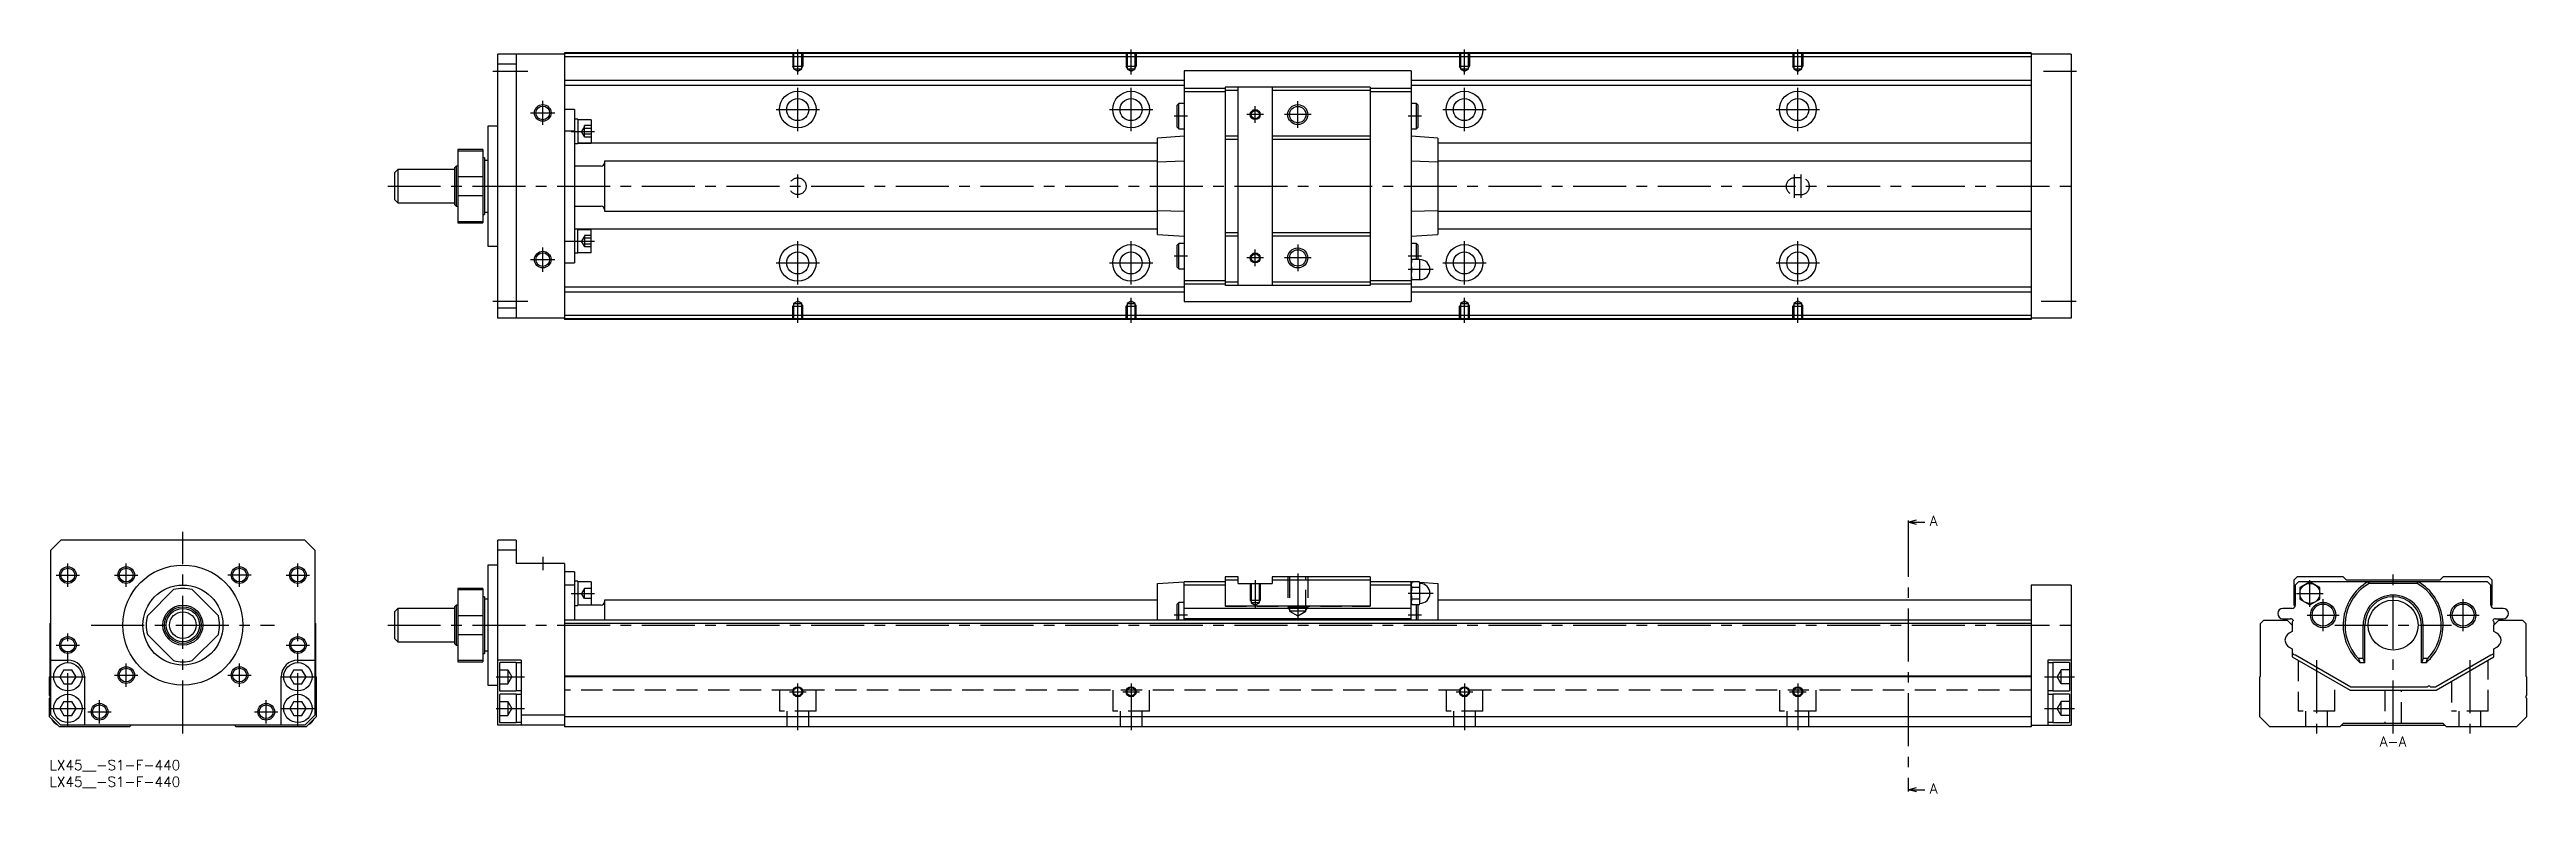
# Model space of a CAD drawing. Extents: x 0 to 743, y -10 to 213.
import ezdxf

# ---------------------------------------------------------------- set-up
doc = ezdxf.new("R2010")
doc.units = 0
doc.header["$LTSCALE"] = 0.5
doc.linetypes.add('CENTER', pattern=[50.8, 31.75, -6.35, 6.35, -6.35])
doc.linetypes.add('DASHED', pattern=[19.05, 12.7, -6.35])
for name, color, linetype in [('MSM_CENTER', 1, 'CENTER'), ('MSM_CONTINUOUS', 7, 'CONTINUOUS'), ('MSM_DASHED', 4, 'DASHED'), ('MSM_NARROW', 5, 'CONTINUOUS'), ('MSM_PART_NUMBER', 7, 'CONTINUOUS')]:
    doc.layers.add(name, color=color, linetype=linetype)
doc.styles.get("Standard").update_dxf_attribs({"font": 'txt.shx', "height": 3, "bigfont": 'bigfont.shx'})

# ---------------------------------------------------------------- blocks, each defined once
blk = doc.blocks.new('*U3')
at = {"layer": 'MSM_PART_NUMBER'}
blk.add_text('LX45__-S1-F-440', height=3, dxfattribs=at).set_placement((0, -3))
blk = doc.blocks.new('*U4')
at = {"layer": 'MSM_PART_NUMBER'}
blk.add_text('LX45__-S1-F-440', height=3, dxfattribs=at).set_placement((0, -8))

msp = doc.modelspace()

# ---------------------------------------------------------------- linework, layer by layer
at = {"layer": 'MSM_CENTER'}
for p, q in [((224.46, 205.61), (224.46, 213.12)), ((324.46, 205.61), (324.46, 213.12)), ((424.46, 205.61), (424.46, 213.12)), ((524.46, 205.61), (524.46, 213.12)), ((132.96, 206.62), (143.46, 206.62)), ((224.46, 188.62), (224.46, 201.62)), ((324.46, 188.62), (324.46, 201.62)), ((424.46, 188.62), (424.46, 201.62)), ((524.46, 188.62), (524.46, 201.62)), ((598.13, 206.62), (608.08, 206.62)), ((144.33, 194.12), (151.58, 194.12)), ((147.96, 190.5), (147.96, 197.75)), ((217.96, 195.12), (230.95, 195.12)), ((317.96, 195.12), (330.96, 195.12)), ((364.21, 193.62), (359.21, 193.62)), ((361.71, 191.12), (361.71, 196.12)), ((378.46, 193.62), (370.46, 193.62)), ((374.46, 189.62), (374.46, 197.62)), ((417.96, 195.12), (430.96, 195.12)), ((517.96, 195.12), (530.96, 195.12)), ((156.46, 188.58), (163.46, 188.58)), ((341.36, 193.12), (337.37, 193.12)), ((411.57, 193.12), (407.55, 193.12)), ((101.46, 172.12), (608.46, 172.12)), ((224.46, 168.62), (224.46, 175.62)), ((523.46, 168.62), (523.46, 175.62)), ((525.46, 168.62), (525.46, 175.62)), ((144.33, 150.12), (151.58, 150.12)), ((147.96, 146.5), (147.96, 153.75)), ((156.46, 155.67), (163.46, 155.67)), ((217.96, 149.12), (230.96, 149.12)), ((224.46, 142.62), (224.46, 155.62)), ((317.96, 149.12), (330.96, 149.12)), ((324.46, 142.62), (324.46, 155.62)), ((341.36, 151.12), (337.37, 151.12)), ((364.21, 150.62), (359.21, 150.62)), ((361.71, 148.12), (361.71, 153.12)), ((378.46, 150.62), (370.46, 150.62)), ((374.46, 154.62), (374.46, 146.62)), ((411.57, 151.12), (407.55, 151.12)), ((417.96, 149.12), (430.96, 149.12)), ((424.46, 142.62), (424.46, 155.62)), ((517.96, 149.12), (530.96, 149.12)), ((524.46, 142.62), (524.46, 155.62)), ((415.05, 147.12), (407.57, 147.12)), ((132.96, 137.62), (143.46, 137.62)), ((224.46, 131.12), (224.46, 138.63)), ((324.46, 131.12), (324.46, 138.63)), ((424.46, 131.12), (424.46, 138.63)), ((524.46, 131.12), (524.46, 138.63)), ((597.46, 137.62), (607.96, 137.62)), ((40, 8), (40, 68.5)), ((557.62, 70.87), (557.62, -8.37)), ((147.96, 61), (147.96, 57)), ((2, 55.5), (9, 55.5)), ((5.5, 52), (5.5, 59)), ((19.5, 55.5), (26.5, 55.5)), ((23, 52), (23, 59)), ((60.5, 55.5), (53.5, 55.5)), ((57, 52), (57, 59)), ((71, 55.5), (78, 55.5)), ((74.5, 52), (74.5, 59)), ((361.71, 54), (361.71, 45.5)), ((374.46, 56), (374.46, 42.3)), ((678.06, 46), (678.06, 54)), ((703.06, 8), (703.06, 56)), ((156.46, 50), (163.46, 50)), ((415.05, 50), (407.57, 50)), ((674.06, 50), (682.06, 50)), ((682.06, 38.7), (682.06, 48.3)), ((724.06, 38.7), (724.06, 48.3)), ((5.5, 10.25), (5.5, 38)), ((12.5, 40.5), (67.5, 40.5)), ((74.5, 10.25), (74.5, 38)), ((101.46, 40.5), (608.46, 40.5)), ((341.36, 43.5), (337.37, 43.5)), ((411.6, 43.5), (407.57, 43.5)), ((677.26, 43.5), (686.86, 43.5)), ((685.56, 40.5), (720.56, 40.5)), ((719.26, 43.5), (728.86, 43.5)), ((2, 34.5), (9, 34.5)), ((71, 34.5), (78, 34.5)), ((680.06, 29.97), (680.06, 8)), ((726.06, 29.97), (726.06, 8)), ((0.25, 25), (10.75, 25)), ((19.5, 25.5), (26.5, 25.5)), ((23, 22), (23, 29)), ((53.5, 25.5), (60.5, 25.5)), ((57, 22), (57, 29)), ((69.25, 25), (79.75, 25)), ((133.96, 25), (142.46, 25)), ((224.46, 9), (224.46, 23)), ((324.46, 23), (324.46, 9)), ((424.46, 23), (424.46, 9)), ((524.46, 23), (524.46, 9)), ((598.46, 25), (607.46, 25)), ((0.25, 15.5), (10.75, 15.5)), ((15, 11), (15, 18)), ((65, 11), (65, 18)), ((69.25, 15.5), (79.75, 15.5)), ((133.96, 15.5), (142.46, 15.5)), ((221.96, 20.5), (226.96, 20.5)), ((321.96, 20.5), (326.96, 20.5)), ((421.96, 20.5), (426.96, 20.5)), ((521.96, 20.5), (526.96, 20.5)), ((598.46, 15.5), (607.46, 15.5)), ((11.5, 14.5), (18.5, 14.5)), ((61.5, 14.5), (68.5, 14.5))]:
    msp.add_line(p, q, dxfattribs=at)
at = {"layer": 'MSM_CONTINUOUS'}
for p, q in [((154.46, 211.72), (134.46, 211.72)), ((134.46, 132.52), (134.46, 211.72)), ((139.96, 208.72), (134.46, 208.72)), ((139.96, 211.72), (139.96, 132.52)), ((594.46, 212.12), (154.46, 212.12)), ((154.46, 212.12), (154.46, 132.12)), ((594.46, 211.92), (154.46, 211.92)), ((594.46, 210.92), (154.46, 210.92)), ((594.46, 212.12), (594.46, 132.12)), ((606.46, 211.72), (594.46, 211.72)), ((606.46, 211.72), (606.46, 132.52)), ((340.41, 203.87), (154.46, 203.87)), ((340.41, 202.37), (154.46, 202.37)), ((408.51, 206.72), (340.41, 206.72)), ((340.41, 206.72), (340.41, 137.52)), ((352.71, 201.47), (340.41, 201.47)), ((396.21, 201.87), (352.71, 201.87)), ((352.71, 201.87), (352.71, 142.37)), ((356.61, 200.87), (352.71, 200.87)), ((356.61, 142.37), (356.61, 201.87)), ((366.81, 201.87), (366.81, 142.37)), ((396.21, 200.87), (366.81, 200.87)), ((396.21, 201.87), (396.21, 142.37)), ((408.51, 201.47), (396.21, 201.47)), ((408.51, 206.72), (408.51, 137.52)), ((594.46, 203.87), (408.51, 203.87)), ((594.46, 202.37), (408.51, 202.37)), ((157.46, 195.12), (154.46, 195.12)), ((157.46, 195.12), (157.46, 149.12)), ((338.81, 196.92), (338.31, 196.42)), ((338.31, 189.82), (338.31, 196.42)), ((340.41, 196.92), (338.81, 196.92)), ((338.81, 189.32), (338.81, 196.92)), ((352.71, 200.47), (340.41, 200.47)), ((408.51, 200.47), (396.21, 200.47)), ((410.11, 196.92), (408.51, 196.92)), ((410.11, 189.32), (410.11, 196.92)), ((410.61, 196.42), (410.11, 196.92)), ((410.61, 189.82), (410.61, 196.42)), ((131.46, 190.12), (131.46, 154.12)), ((134.46, 190.12), (131.46, 190.12)), ((157.46, 188.65), (154.46, 188.65)), ((158.46, 192.23), (157.46, 192.23)), ((158.46, 192.23), (158.46, 184.93)), ((162.46, 192.08), (158.46, 192.08)), ((162.46, 192.08), (162.46, 185.08)), ((340.41, 187.12), (332.41, 186.57)), ((332.41, 157.68), (332.41, 186.57)), ((338.31, 189.82), (338.81, 189.32)), ((338.81, 189.32), (340.41, 189.32)), ((356.61, 187.12), (352.71, 187.12)), ((356.61, 186.12), (352.71, 186.12)), ((396.21, 187.12), (366.81, 187.12)), ((396.21, 186.12), (366.81, 186.12)), ((408.51, 189.32), (410.11, 189.32)), ((416.51, 186.57), (408.51, 187.12)), ((410.11, 189.32), (410.61, 189.82)), ((416.51, 186.57), (416.51, 157.68)), ((129.96, 183.12), (122.46, 183.12)), ((122.46, 183.12), (122.46, 161.12)), ((122.46, 182.76), (129.96, 182.76)), ((129.96, 183.12), (129.96, 161.12)), ((130.46, 180.62), (129.96, 180.62)), ((130.46, 180.62), (130.46, 163.62)), ((131.46, 179.87), (130.46, 179.87)), ((157.46, 184.93), (158.46, 184.93)), ((158.46, 185.08), (162.46, 185.08)), ((332.41, 185.05), (158.46, 185.05)), ((166.46, 179.62), (166.46, 164.62)), ((332.41, 179.62), (166.46, 179.62)), ((340.41, 179.61), (332.41, 179.36)), ((416.51, 179.36), (408.51, 179.61)), ((594.46, 185.05), (416.51, 185.05)), ((594.46, 179.62), (416.51, 179.62)), ((104.46, 177.12), (103.46, 176.12)), ((103.46, 176.12), (103.46, 168.12)), ((121.46, 177.12), (104.46, 177.12)), ((104.46, 177.12), (104.46, 167.12)), ((121.96, 178.12), (121.46, 177.62)), ((121.46, 177.62), (121.46, 166.62)), ((122.46, 178.12), (121.96, 178.12)), ((121.96, 178.12), (121.96, 166.12)), ((129.96, 174.92), (122.46, 174.92)), ((165.46, 178.12), (157.46, 178.12)), ((103.46, 168.12), (104.46, 167.12)), ((104.46, 167.12), (121.46, 167.12)), ((121.46, 166.62), (121.96, 166.12)), ((121.96, 166.12), (122.46, 166.12)), ((122.46, 169.33), (129.96, 169.33)), ((129.96, 163.62), (130.46, 163.62)), ((130.46, 164.37), (131.46, 164.37)), ((157.46, 166.12), (165.46, 166.12)), ((166.46, 164.62), (332.41, 164.62)), ((332.41, 164.89), (340.41, 164.64)), ((408.51, 164.64), (416.51, 164.89)), ((416.51, 164.62), (594.46, 164.62)), ((129.96, 161.49), (122.46, 161.49)), ((122.46, 161.12), (129.96, 161.12)), ((157.46, 159.32), (158.46, 159.32)), ((158.46, 152.02), (158.46, 159.32)), ((332.41, 159.2), (158.46, 159.2)), ((158.46, 159.17), (162.46, 159.17)), ((162.46, 152.17), (162.46, 159.17)), ((332.41, 157.68), (340.41, 157.12)), ((356.61, 158.12), (352.71, 158.12)), ((356.61, 157.12), (352.71, 157.12)), ((396.21, 158.12), (366.81, 158.12)), ((396.21, 157.12), (366.81, 157.12)), ((408.51, 157.12), (416.51, 157.68)), ((594.46, 159.2), (416.51, 159.2)), ((131.46, 154.12), (134.46, 154.12)), ((157.46, 155.6), (154.46, 155.6)), ((154.46, 149.12), (157.46, 149.12)), ((158.46, 152.02), (157.46, 152.02)), ((162.46, 152.17), (158.46, 152.17)), ((338.81, 154.92), (338.31, 154.42)), ((338.31, 147.82), (338.31, 154.42)), ((340.41, 154.92), (338.81, 154.92)), ((338.81, 147.32), (338.81, 154.92)), ((410.11, 154.92), (408.51, 154.92)), ((411.11, 150.12), (408.51, 150.12)), ((410.61, 154.42), (410.11, 154.92)), ((410.11, 150.12), (410.11, 154.92)), ((410.61, 150.12), (410.61, 154.42)), ((411.11, 144.12), (411.11, 150.12)), ((340.41, 141.87), (154.46, 141.87)), ((338.31, 147.82), (338.81, 147.32)), ((338.81, 147.32), (340.41, 147.32)), ((352.71, 143.77), (340.41, 143.77)), ((352.71, 142.77), (340.41, 142.77)), ((356.61, 143.37), (352.71, 143.37)), ((396.21, 142.37), (352.71, 142.37)), ((396.21, 143.37), (366.81, 143.37)), ((408.51, 143.77), (396.21, 143.77)), ((408.51, 142.77), (396.21, 142.77)), ((408.51, 144.12), (411.11, 144.12)), ((594.46, 141.87), (408.51, 141.87)), ((410.99, 147.12), (408.63, 147.12)), ((139.96, 135.52), (134.46, 135.52)), ((340.41, 140.37), (154.46, 140.37)), ((340.41, 137.52), (408.51, 137.52)), ((594.46, 140.37), (408.51, 140.37)), ((154.46, 132.52), (134.46, 132.52)), ((594.46, 133.32), (154.46, 133.32)), ((594.46, 132.32), (154.46, 132.32)), ((594.46, 132.12), (154.46, 132.12)), ((606.46, 132.52), (594.46, 132.52)), ((557.62, 71.37), (560.12, 72.04)), ((557.62, 71.87), (557.62, 70.87)), ((557.62, 71.37), (562.62, 71.37)), ((560.12, 70.7), (557.62, 71.37)), ((3.4, 66), (0.4, 63)), ((0.4, 13.5), (0.4, 63)), ((76.6, 66), (3.4, 66)), ((79.6, 63), (76.6, 66)), ((79.6, 63), (79.6, 13.5)), ((139.96, 66), (134.46, 66)), ((134.46, 10.5), (134.46, 66)), ((139.96, 63), (134.46, 63)), ((139.96, 66), (139.96, 59)), ((134.46, 58.5), (131.46, 58.5)), ((131.46, 58.5), (131.46, 22.5)), ((154.46, 59), (139.96, 59)), ((154.46, 59), (154.46, 10)), ((157.46, 56.5), (154.46, 56.5)), ((157.46, 52.5), (154.46, 52.5)), ((157.46, 56.5), (157.46, 42)), ((158.46, 53.65), (157.46, 53.65)), ((158.46, 53.65), (158.46, 46.35)), ((162.46, 53.5), (158.46, 53.5)), ((162.46, 53.5), (162.46, 46.5)), ((332.41, 53), (340.41, 53.5)), ((332.41, 42), (332.41, 53)), ((352.71, 53.5), (340.41, 53.5)), ((340.41, 42), (340.41, 53.5)), ((352.71, 52.5), (340.41, 52.5)), ((352.71, 55), (352.71, 46.15)), ((356.61, 55), (352.71, 55)), ((356.61, 54), (352.71, 54)), ((356.61, 53), (356.61, 55)), ((356.61, 53), (366.81, 53)), ((366.81, 55), (366.81, 53)), ((396.21, 55), (366.81, 55)), ((396.21, 54), (366.81, 54)), ((396.21, 55), (396.21, 46.15)), ((408.51, 53.5), (396.21, 53.5)), ((408.51, 52.5), (396.21, 52.5)), ((408.51, 53.5), (409.08, 53.46)), ((408.51, 42), (408.51, 53.5)), ((408.63, 53.46), (408.51, 53)), ((408.52, 52.41), (408.51, 52.6)), ((410.99, 53.46), (408.63, 53.46)), ((411.11, 53), (410.99, 53.46)), ((411.02, 53.34), (416.51, 53)), ((411.11, 47), (411.11, 53)), ((416.51, 53), (416.51, 42)), ((606.46, 52.5), (594.46, 52.5)), ((594.46, 52.5), (594.46, 10)), ((606.46, 52.5), (606.46, 10.5)), ((674.31, 55), (673.31, 54)), ((673.31, 54), (673.31, 46.62)), ((674.71, 53.5), (673.71, 52.5)), ((673.71, 52.5), (673.71, 46.5)), ((688.06, 55), (674.31, 55)), ((731.41, 53.5), (674.71, 53.5)), ((678.06, 53.46), (675.06, 51.73)), ((681.06, 51.73), (678.06, 53.46)), ((689.06, 54), (688.06, 55)), ((717.06, 54), (689.06, 54)), ((695.57, 53.5), (695.83, 53)), ((710.29, 53), (695.83, 53)), ((710.29, 53), (710.54, 53.5)), ((718.06, 55), (717.06, 54)), ((731.81, 55), (718.06, 55)), ((732.41, 52.5), (731.41, 53.5)), ((732.81, 54), (731.81, 55)), ((732.41, 46.5), (732.41, 52.5)), ((732.81, 46.62), (732.81, 54)), ((37.2, 51.14), (29.36, 43.3)), ((50.64, 43.3), (42.8, 51.14)), ((104.46, 45.5), (103.46, 44.5)), ((121.46, 45.5), (104.46, 45.5)), ((104.46, 45.5), (104.46, 35.5)), ((121.96, 46.5), (121.46, 46)), ((121.46, 46), (121.46, 35)), ((122.46, 46.5), (121.96, 46.5)), ((121.96, 46.5), (121.96, 34.5)), ((129.96, 51.5), (122.46, 51.5)), ((122.46, 51.5), (122.46, 29.5)), ((122.46, 51.14), (129.96, 51.14)), ((129.96, 51.5), (129.96, 29.5)), ((130.46, 49), (129.96, 49)), ((130.46, 49), (130.46, 32)), ((131.46, 48.25), (130.46, 48.25)), ((157.46, 46.35), (158.46, 46.35)), ((165.46, 46.5), (158.46, 46.5)), ((166.46, 48), (166.46, 42)), ((332.41, 48), (166.46, 48)), ((338.81, 47.3), (338.31, 46.8)), ((338.31, 42), (338.31, 46.8)), ((338.81, 42), (338.81, 47.3)), ((340.41, 47.3), (338.81, 47.3)), ((408.51, 45.5), (340.41, 45.5)), ((396.21, 46.15), (352.71, 46.15)), ((408.51, 47), (408.63, 46.54)), ((410.99, 51.73), (408.63, 51.73)), ((410.99, 48.27), (408.63, 48.27)), ((410.99, 46.54), (408.63, 46.54)), ((410.11, 42), (410.11, 46.54)), ((410.61, 42), (410.61, 46.54)), ((410.99, 46.54), (411.11, 47)), ((594.46, 48), (416.51, 48)), ((672.71, 45.5), (670.01, 45.5)), ((675.06, 51.73), (675.06, 48.27)), ((675.06, 48.27), (678.06, 46.54)), ((678.06, 46.54), (681.06, 48.27)), ((681.06, 48.27), (681.06, 51.73)), ((736.11, 45.5), (733.41, 45.5)), ((0.2, 41), (0.4, 41.2)), ((0.2, 25.2), (0.2, 41)), ((29.36, 37.7), (37.2, 29.86)), ((42.8, 29.86), (50.64, 37.7)), ((79.6, 41.2), (79.8, 41)), ((79.8, 41), (79.8, 25.2)), ((103.46, 44.5), (103.46, 36.5)), ((129.96, 43.3), (122.46, 43.3)), ((122.46, 37.7), (129.96, 37.7)), ((594.46, 42), (154.46, 42)), ((594.46, 41), (154.46, 41)), ((408.51, 42.4), (340.41, 42.4)), ((663.26, 41), (664.26, 42)), ((663.26, 25.2), (663.26, 41)), ((664.26, 42), (671.31, 42)), ((670.01, 42.4), (672.31, 42.4)), ((671.31, 42), (672.81, 40.5)), ((672.81, 38.61), (671.91, 38.1)), ((672.76, 41.2), (672.76, 40.55)), ((672.81, 40.5), (672.81, 38.61)), ((694.06, 30.44), (694.06, 40.5)), ((694.56, 29.22), (694.56, 40.5)), ((711.56, 29.22), (711.56, 40.5)), ((712.06, 30.44), (712.06, 40.5)), ((733.31, 40.5), (734.81, 42)), ((733.31, 38.61), (733.31, 40.5)), ((734.2, 38.1), (733.31, 38.61)), ((733.36, 40.55), (733.36, 41.2)), ((733.81, 42.4), (736.11, 42.4)), ((734.81, 42), (741.86, 42)), ((741.86, 42), (742.86, 41)), ((742.86, 41), (742.86, 25.2)), ((0.4, 30), (5.5, 30)), ((74.5, 30), (79.6, 30)), ((103.46, 36.5), (104.46, 35.5)), ((104.46, 35.5), (121.46, 35.5)), ((121.46, 35), (121.96, 34.5)), ((121.96, 34.5), (122.46, 34.5)), ((129.96, 29.86), (122.46, 29.86)), ((129.96, 32), (130.46, 32)), ((130.46, 32.75), (131.46, 32.75)), ((141.46, 30), (134.46, 30)), ((141.46, 30), (141.46, 10.5)), ((606.46, 30), (599.46, 30)), ((599.46, 30), (599.46, 10.5)), ((671.91, 33.9), (672.81, 33.39)), ((672.81, 33.39), (672.81, 31)), ((672.81, 31), (690.13, 21)), ((673.56, 31.61), (673.76, 31.61)), ((673.76, 31.61), (690.4, 22)), ((694.06, 30.44), (692.7, 30.44)), ((694.56, 29.22), (694.06, 30.44)), ((712.06, 30.44), (711.56, 29.22)), ((713.42, 30.44), (712.06, 30.44)), ((715.72, 22), (732.36, 31.61)), ((715.99, 21), (733.31, 31)), ((732.36, 31.61), (732.56, 31.61)), ((733.31, 33.39), (734.2, 33.9)), ((733.31, 31), (733.31, 33.39)), ((0, 25), (0.2, 25.2)), ((0, 19.4), (0, 25)), ((4.27, 27.12), (3.05, 25)), ((3.05, 25), (4.27, 22.88)), ((4.27, 27.12), (6.73, 27.12)), ((4.27, 22.88), (6.73, 22.88)), ((7.95, 25), (6.73, 27.12)), ((6.73, 22.88), (7.95, 25)), ((10.5, 25), (10.5, 10.5)), ((69.5, 10.5), (69.5, 25)), ((73.27, 27.12), (72.05, 25)), ((72.05, 25), (73.27, 22.88)), ((73.27, 27.12), (75.73, 27.12)), ((73.27, 22.88), (75.73, 22.88)), ((76.95, 25), (75.73, 27.12)), ((75.73, 22.88), (76.95, 25)), ((79.8, 25.2), (80, 25)), ((80, 25), (80, 13)), ((122.46, 29.5), (129.96, 29.5)), ((131.46, 22.5), (134.46, 22.5)), ((134.96, 29), (134.96, 21)), ((139.96, 29.25), (135.21, 29.25)), ((139.96, 29.25), (139.96, 20.75)), ((141.46, 29.15), (139.96, 29.15)), ((594.46, 25.2), (154.46, 25.2)), ((594.46, 25), (154.46, 25)), ((600.96, 29.15), (599.46, 29.15)), ((605.96, 29.25), (600.96, 29.25)), ((600.96, 29.25), (600.96, 20.75)), ((605.96, 29.25), (605.96, 20.75)), ((663.06, 25), (663.26, 25.2)), ((663.06, 13), (663.06, 25)), ((694.56, 29.22), (693.17, 29.22)), ((712.94, 29.22), (711.56, 29.22)), ((742.86, 25.2), (743.06, 25)), ((743.06, 25), (743.06, 19.4)), ((0, 13), (0, 18.6)), ((4.27, 17.62), (3.05, 15.5)), ((3.05, 15.5), (4.27, 13.38)), ((4.27, 17.62), (6.73, 17.62)), ((7.95, 15.5), (6.73, 17.62)), ((6.73, 13.38), (7.95, 15.5)), ((73.27, 17.62), (72.05, 15.5)), ((72.05, 15.5), (73.27, 13.38)), ((73.27, 17.62), (75.73, 17.62)), ((76.95, 15.5), (75.73, 17.62)), ((75.73, 13.38), (76.95, 15.5)), ((134.96, 19.5), (134.96, 11.5)), ((135.21, 20.75), (139.96, 20.75)), ((139.96, 19.75), (135.21, 19.75)), ((139.96, 20.85), (141.46, 20.85)), ((139.96, 19.75), (139.96, 11.25)), ((141.46, 19.65), (139.96, 19.65)), ((599.46, 20.85), (600.96, 20.85)), ((600.96, 19.65), (599.46, 19.65)), ((600.96, 20.75), (605.96, 20.75)), ((605.96, 19.75), (600.96, 19.75)), ((600.96, 19.75), (600.96, 11.25)), ((605.96, 19.75), (605.96, 11.25)), ((690.13, 21), (715.99, 21)), ((690.4, 22), (713.41, 22)), ((714.21, 22), (715.72, 22)), ((743.06, 18.6), (743.06, 13)), ((3, 10), (0, 13)), ((3.4, 10.5), (0.4, 13.5)), ((24, 10), (3, 10)), ((76.6, 10.5), (3.4, 10.5)), ((4.27, 13.38), (6.73, 13.38)), ((24.5, 10.5), (24, 10)), ((56, 10), (55.5, 10.5)), ((77, 10), (56, 10)), ((73.27, 13.38), (75.73, 13.38)), ((79.6, 13.5), (76.6, 10.5)), ((80, 13), (77, 10)), ((154.46, 10.5), (134.46, 10.5)), ((135.21, 11.25), (139.96, 11.25)), ((139.96, 11.35), (141.46, 11.35)), ((154.46, 13.5), (141.46, 13.5)), ((594.46, 13), (154.46, 13)), ((594.46, 10), (154.46, 10)), ((594.46, 10.5), (606.46, 10.5)), ((599.46, 11.35), (600.96, 11.35)), ((600.96, 11.25), (605.96, 11.25)), ((666.06, 10), (663.06, 13)), ((687.06, 10), (666.06, 10)), ((688.06, 11), (687.06, 10)), ((687.56, 10.5), (718.56, 10.5)), ((718.06, 11), (688.06, 11)), ((719.06, 10), (718.06, 11)), ((740.06, 10), (719.06, 10)), ((743.06, 13), (740.06, 10)), ((557.62, -8.87), (560.12, -8.2)), ((557.62, -8.37), (557.62, -9.37)), ((557.62, -8.87), (562.62, -8.87)), ((560.12, -9.54), (557.62, -8.87))]:
    msp.add_line(p, q, dxfattribs=at)
for centre, radius in [((147.96, 194.12), 2.07), ((224.46, 195.12), 5.5), ((224.46, 195.12), 3.3), ((324.46, 195.12), 5.5), ((324.46, 195.12), 3.3), ((361.71, 193.62), 1.23), ((374.46, 193.62), 2.46), ((424.46, 195.12), 5.5), ((424.46, 195.12), 3.3), ((524.46, 195.12), 5.5), ((524.46, 195.12), 3.3), ((147.96, 150.12), 2.07), ((224.46, 149.12), 5.5), ((224.46, 149.12), 3.3), ((324.46, 149.12), 5.5), ((324.46, 149.12), 3.3), ((361.71, 150.62), 1.23), ((374.46, 150.62), 2.46), ((424.46, 149.12), 5.5), ((424.46, 149.12), 3.3), ((524.46, 149.12), 5.5), ((524.46, 149.12), 3.3), ((5.5, 55.5), 2.07), ((23, 55.5), 2.07), ((40, 40.5), 18), ((40, 40.5), 12), ((57, 55.5), 2.07), ((74.5, 55.5), 2.07), ((678.06, 50), 3), ((40, 40.5), 6), ((40, 40.5), 5.5), ((40, 40.5), 5), ((682.06, 43.5), 3.8), ((682.06, 43.5), 3.3), ((703.06, 40.5), 7.5), ((724.06, 43.5), 3.8), ((724.06, 43.5), 3.3), ((40, 40.5), 4), ((5.5, 34.5), 2.07), ((74.5, 34.5), 2.07), ((5.5, 25), 4.25), ((23, 25.5), 2.07), ((57, 25.5), 2.07), ((74.5, 25), 4.25), ((5.5, 15.5), 4.25), ((15, 14.5), 2.07), ((65, 14.5), 2.07), ((74.5, 15.5), 4.25), ((224.46, 20.5), 1.23), ((324.46, 20.5), 1.23), ((424.46, 20.5), 1.23), ((524.46, 20.5), 1.23)]:
    msp.add_circle(centre, radius, dxfattribs=at)
for centre, radius, start, end in [((165.46, 179.12), 1, 270, 0), ((165.46, 165.12), 1, 0, 90), ((418.2, 148.58), 9.69, 170.8086, 179.713), ((418.21, 148.67), 9.7, 180.28862, 189.18978), ((401.41, 148.58), 9.7, 0.28862, 9.18978), ((401.42, 148.67), 9.69, 350.8086, 359.713), ((411.11, 147.12), 3, 270, 90), ((418.2, 145.58), 9.69, 170.8086, 179.713), ((418.21, 145.67), 9.7, 180.28862, 189.18978), ((401.41, 145.58), 9.7, 0.28862, 9.18978), ((401.42, 145.67), 9.69, 350.8086, 359.713), ((411.82, 52.57), 3.31, 164.22771, 179.4294), ((411.82, 52.63), 3.31, 180.57378, 195.76911), ((407.8, 52.56), 3.31, 0.57378, 15.76911), ((407.8, 52.63), 3.31, 344.22771, 359.4294), ((411.11, 50), 3, 270, 90), ((703.06, 40.5), 15, 119.92643, 228.76392), ((703.06, 40.5), 14.44, 120.05097, 224.15139), ((703.06, 40.5), 14.44, 315.84861, 59.94903), ((703.06, 40.5), 15, 311.23608, 60.07357), ((40, 40.5), 11, 75.27264, 104.72736), ((165.46, 47.5), 1, 270, 0), ((421.4, 49.95), 12.89, 172.03062, 179.75617), ((421.97, 50.1), 13.46, 180.40698, 187.80623), ((411.82, 47.37), 3.31, 164.22771, 179.4294), ((411.82, 47.44), 3.31, 180.57378, 195.76911), ((398.22, 49.94), 12.89, 0.24521, 7.968), ((397.65, 50.1), 13.46, 352.19377, 359.59302), ((407.8, 47.37), 3.31, 0.57378, 15.76911), ((407.8, 47.43), 3.31, 344.22771, 359.4294), ((670.01, 43.95), 1.55, 90, 270), ((672.71, 46.5), 1, 270, 0), ((673.81, 46.62), 0.5, 180, 251.07258), ((703.06, 40.5), 9, 0, 180), ((703.06, 40.5), 8.5, 0, 180), ((733.41, 46.5), 1, 180, 270), ((732.31, 46.62), 0.5, 289.00551, 0), ((736.11, 43.95), 1.55, 270, 90), ((40, 40.5), 11, 165.27264, 194.72736), ((40, 40.5), 11, 345.27264, 14.72736), ((673.21, 35.85), 2.6, 120.00003, 176.58933), ((672.31, 41.4), 1, 30.09191, 90), ((673.56, 41.2), 0.8, 118.74892, 180), ((733.81, 41.4), 1, 90, 149.90809), ((732.56, 41.2), 0.8, 0, 61.25108), ((732.9, 35.85), 2.6, 3.41067, 59.99996), ((5.5, 25), 5, 0, 90), ((40, 40.5), 11, 255.27264, 284.72736), ((74.5, 25), 5, 90, 180), ((673.21, 36.15), 2.6, 183.41067, 239.99996), ((673.56, 32.41), 0.8, 200.37237, 270), ((706.68, 35.16), 14.76, 198.65668, 203.74193), ((699.34, 35.2), 14.86, 336.27386, 341.32752), ((732.56, 32.41), 0.8, 270, 339.63587), ((732.9, 36.15), 2.6, 300.00004, 356.58933), ((135.21, 29), 0.25, 90, 180), ((-0.3, 19), 0.5, 306.8699, 53.1301), ((135.21, 21), 0.25, 180, 270), ((135.21, 19.5), 0.25, 90, 180), ((713.81, 21.7), 0.5, 36.8699, 143.1301), ((743.36, 19), 0.5, 126.8699, 233.1301), ((3.4, 13.5), 3, 201.81505, 248.18495), ((76.6, 13.5), 3, 291.81368, 338.18632), ((135.21, 11.5), 0.25, 180, 270)]:
    msp.add_arc(centre, radius, start, end, dxfattribs=at)
at = {"layer": 'MSM_DASHED'}
for p, q in [((222.96, 212.12), (222.96, 208.12)), ((222.96, 208.12), (225.96, 208.12)), ((223.23, 207.66), (222.96, 208.12)), ((223.23, 212.12), (223.23, 207.32)), ((225.69, 207.32), (225.69, 212.12)), ((225.69, 207.66), (225.96, 208.12)), ((225.96, 212.12), (225.96, 208.12)), ((322.96, 212.12), (322.96, 208.12)), ((322.96, 208.12), (325.96, 208.12)), ((323.23, 207.66), (322.96, 208.12)), ((323.23, 212.12), (323.23, 207.32)), ((325.69, 207.32), (325.69, 212.12)), ((325.69, 207.66), (325.96, 208.12)), ((325.96, 212.12), (325.96, 208.12)), ((422.96, 212.12), (422.96, 208.12)), ((422.96, 208.12), (425.96, 208.12)), ((423.23, 207.66), (422.96, 208.12)), ((423.23, 212.12), (423.23, 207.32)), ((425.69, 207.32), (425.69, 212.12)), ((425.69, 207.66), (425.96, 208.12)), ((425.96, 212.12), (425.96, 208.12)), ((522.96, 212.12), (522.96, 208.12)), ((522.96, 208.12), (525.96, 208.12)), ((523.23, 207.66), (522.96, 208.12)), ((523.23, 212.12), (523.23, 207.32)), ((525.69, 207.32), (525.69, 212.12)), ((525.69, 207.66), (525.96, 208.12)), ((525.96, 212.12), (525.96, 208.12)), ((223.23, 207.32), (224.46, 206.61)), ((223.23, 207.32), (225.69, 207.32)), ((224.46, 206.61), (225.69, 207.32)), ((323.23, 207.32), (324.46, 206.61)), ((323.23, 207.32), (325.69, 207.32)), ((324.46, 206.61), (325.69, 207.32)), ((423.23, 207.32), (424.46, 206.61)), ((423.23, 207.32), (425.69, 207.32)), ((424.46, 206.61), (425.69, 207.32)), ((523.23, 207.32), (524.46, 206.61)), ((523.23, 207.32), (525.69, 207.32)), ((524.46, 206.61), (525.69, 207.32)), ((160.46, 190.08), (159.59, 188.58)), ((160.46, 187.08), (159.59, 188.58)), ((160.46, 186.85), (160.46, 190.31)), ((162.46, 190.31), (160.46, 190.31)), ((162.46, 189.45), (160.46, 189.45)), ((162.46, 187.71), (160.46, 187.71)), ((162.46, 186.85), (160.46, 186.85)), ((525.46, 174.62), (523.46, 174.62)), ((523.46, 169.62), (525.46, 169.62)), ((160.46, 157.17), (159.59, 155.67)), ((160.46, 157.4), (160.46, 153.94)), ((162.46, 157.4), (160.46, 157.4)), ((162.46, 156.54), (160.46, 156.54)), ((160.46, 154.17), (159.59, 155.67)), ((162.46, 154.8), (160.46, 154.8)), ((162.46, 153.94), (160.46, 153.94)), ((223.23, 136.59), (222.96, 136.12)), ((222.96, 136.12), (225.96, 136.12)), ((222.96, 132.12), (222.96, 136.12)), ((224.46, 137.63), (223.23, 136.92)), ((223.23, 136.92), (225.69, 136.92)), ((223.23, 136.92), (223.23, 132.12)), ((225.69, 136.92), (224.46, 137.63)), ((225.69, 132.12), (225.69, 136.92)), ((225.69, 136.59), (225.96, 136.12)), ((225.96, 132.12), (225.96, 136.12)), ((323.23, 136.59), (322.96, 136.12)), ((322.96, 136.12), (325.96, 136.12)), ((322.96, 132.12), (322.96, 136.12)), ((324.46, 137.63), (323.23, 136.92)), ((323.23, 136.92), (325.69, 136.92)), ((323.23, 136.92), (323.23, 132.12)), ((325.69, 136.92), (324.46, 137.63)), ((325.69, 132.12), (325.69, 136.92)), ((325.69, 136.59), (325.96, 136.12)), ((325.96, 132.12), (325.96, 136.12)), ((423.23, 136.59), (422.96, 136.12)), ((422.96, 136.12), (425.96, 136.12)), ((422.96, 132.12), (422.96, 136.12)), ((424.46, 137.63), (423.23, 136.92)), ((423.23, 136.92), (425.69, 136.92)), ((423.23, 136.92), (423.23, 132.12)), ((425.69, 136.92), (424.46, 137.63)), ((425.69, 132.12), (425.69, 136.92)), ((425.69, 136.59), (425.96, 136.12)), ((425.96, 132.12), (425.96, 136.12)), ((523.23, 136.59), (522.96, 136.12)), ((522.96, 132.12), (522.96, 136.12)), ((522.96, 136.12), (525.96, 136.12)), ((524.46, 137.63), (523.23, 136.92)), ((523.23, 136.92), (523.23, 132.12)), ((523.23, 136.92), (525.69, 136.92)), ((525.69, 136.92), (524.46, 137.63)), ((525.69, 132.12), (525.69, 136.92)), ((525.69, 136.59), (525.96, 136.12)), ((525.96, 132.12), (525.96, 136.12)), ((360.21, 53), (360.21, 48)), ((360.48, 53), (360.48, 47.21)), ((362.94, 47.21), (362.94, 53)), ((363.21, 53), (363.21, 48)), ((371.46, 55), (371.46, 46)), ((372, 55), (372, 44.72)), ((376.92, 44.72), (376.92, 55)), ((377.46, 55), (377.46, 46)), ((160.46, 51.5), (159.59, 50)), ((160.46, 48.5), (159.59, 50)), ((160.46, 48.5), (160.46, 51.5)), ((162.46, 51.5), (160.46, 51.5)), ((160.46, 50), (162.46, 50)), ((162.46, 48.5), (160.46, 48.5)), ((352.71, 46.15), (396.21, 46.15)), ((360.21, 48), (363.21, 48)), ((360.21, 48), (360.48, 47.53)), ((360.48, 47.21), (361.71, 46.5)), ((362.94, 47.21), (360.48, 47.21)), ((361.71, 46.5), (362.94, 47.21)), ((363.21, 48), (362.94, 47.53)), ((371.46, 46), (372, 45.06)), ((371.46, 46), (377.46, 46)), ((372, 44.72), (374.46, 43.3)), ((376.92, 44.72), (372, 44.72)), ((374.46, 43.3), (376.92, 44.72)), ((377.46, 46), (376.92, 45.06)), ((674.56, 29.99), (674.56, 14.7)), ((731.56, 14.7), (731.56, 29.99)), ((134.96, 27.12), (137.46, 27.12)), ((134.96, 25), (137.46, 25)), ((134.96, 22.88), (137.46, 22.88)), ((137.46, 27.12), (137.46, 22.88)), ((137.46, 27.12), (138.69, 25)), ((137.46, 22.88), (138.69, 25)), ((594.46, 25.2), (154.46, 25.2)), ((594.46, 25), (154.46, 25)), ((603.46, 27.12), (602.23, 25)), ((603.46, 22.88), (602.23, 25)), ((605.96, 27.12), (603.46, 27.12)), ((603.46, 22.88), (603.46, 27.12)), ((603.46, 25), (605.96, 25)), ((605.96, 22.88), (603.46, 22.88)), ((685.56, 14.7), (685.56, 23.64)), ((720.56, 23.64), (720.56, 14.7)), ((134.96, 17.62), (137.46, 17.62)), ((134.96, 15.5), (137.46, 15.5)), ((137.46, 17.62), (138.69, 15.5)), ((137.46, 17.62), (137.46, 13.38)), ((137.46, 13.38), (138.69, 15.5)), ((594.46, 21), (154.46, 21)), ((218.96, 21), (218.96, 14.7)), ((229.96, 14.7), (229.96, 21)), ((318.96, 21), (318.96, 14.7)), ((329.96, 14.7), (329.96, 21)), ((418.96, 21), (418.96, 14.7)), ((429.96, 14.7), (429.96, 21)), ((518.96, 21), (518.96, 14.7)), ((529.96, 14.7), (529.96, 21)), ((603.46, 17.62), (602.23, 15.5)), ((603.46, 13.38), (602.23, 15.5)), ((603.46, 13.38), (603.46, 17.62)), ((605.96, 17.62), (603.46, 17.62)), ((603.46, 15.5), (605.96, 15.5)), ((700.56, 21), (700.56, 11)), ((705.56, 11), (705.56, 21)), ((134.96, 13.38), (137.46, 13.38)), ((229.96, 14.7), (218.96, 14.7)), ((221.16, 14.7), (221.16, 10)), ((227.76, 10), (227.76, 14.7)), ((329.96, 14.7), (318.96, 14.7)), ((321.16, 14.7), (321.16, 10)), ((327.76, 10), (327.76, 14.7)), ((429.96, 14.7), (418.96, 14.7)), ((421.16, 14.7), (421.16, 10)), ((427.76, 10), (427.76, 14.7)), ((529.96, 14.7), (518.96, 14.7)), ((521.16, 14.7), (521.16, 10)), ((527.76, 10), (527.76, 14.7)), ((605.96, 13.38), (603.46, 13.38)), ((685.56, 14.7), (674.56, 14.7)), ((676.76, 14.7), (676.76, 10)), ((683.36, 10), (683.36, 14.7)), ((731.56, 14.7), (720.56, 14.7)), ((722.76, 14.7), (722.76, 10)), ((729.36, 10), (729.36, 14.7))]:
    msp.add_line(p, q, dxfattribs=at)
msp.add_circle((224.46, 172.12), 2.5, dxfattribs=at)
for centre, start, end in [((523.46, 172.12), 90, 270), ((525.46, 172.12), 270, 90)]:
    msp.add_arc(centre, 2.5, start, end, dxfattribs=at)
at = {"layer": 'MSM_NARROW'}
for centre, radius in [((147.96, 194.12), 2.5), ((361.71, 193.62), 1.5), ((374.46, 193.62), 3), ((147.96, 150.12), 2.5), ((361.71, 150.62), 1.5), ((374.46, 150.62), 3), ((5.5, 55.5), 2.5), ((23, 55.5), 2.5), ((57, 55.5), 2.5), ((74.5, 55.5), 2.5), ((5.5, 34.5), 2.5), ((74.5, 34.5), 2.5), ((23, 25.5), 2.5), ((57, 25.5), 2.5), ((15, 14.5), 2.5), ((65, 14.5), 2.5), ((224.46, 20.5), 1.5), ((324.46, 20.5), 1.5), ((424.46, 20.5), 1.5), ((524.46, 20.5), 1.5)]:
    msp.add_circle(centre, radius, dxfattribs=at)

# ---------------------------------------------------------------- block references
at = {"layer": 'MSM_CONTINUOUS'}
for name in ['*U3', '*U4']:
    msp.add_blockref(name, (0, 0), dxfattribs=at)

# ---------------------------------------------------------------- texts
at = {"layer": 'MSM_PART_NUMBER'}
for s, p in [('A', (564.04, 70.24)), ('A-A', (699.05, 4.04)), ('A', (564.04, -10))]:
    msp.add_text(s, height=3, dxfattribs=at).set_placement(p)

doc.saveas('drawing.dxf')
